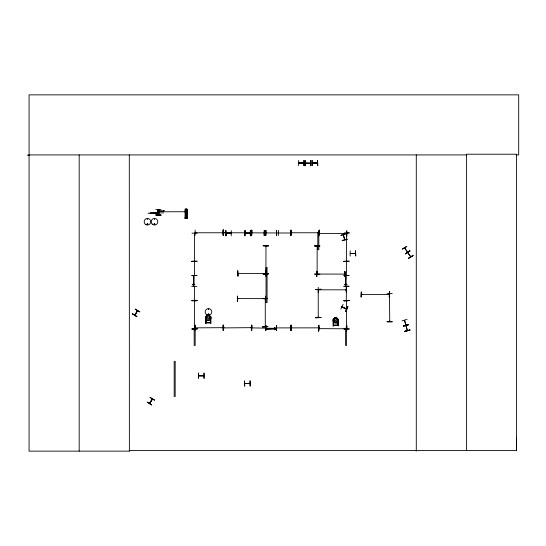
<?xml version="1.0" encoding="UTF-8"?>
<svg xmlns="http://www.w3.org/2000/svg" width="546" height="546" viewBox="0 0 546 546"><rect width="100%" height="100%" fill="white"/><g stroke="black" fill="none" stroke-linecap="round" stroke-linejoin="round"><path stroke-width="0.82" d="M516.147 154.921L518.7 154.921L518.7 94.861L29.061 94.861L29.061 451.139L129.375 451.139L129.306 450.443L516.523 450.443L516.598 437.558M192.868 284.828L192.875 284.295M192.943 284.869L192.943 284.254M193.304 284.848L193.311 284.275M193.55 284.821L193.557 284.309M194.342 284.78L194.342 284.207M194.704 284.8L194.71 284.193M266.898 328.699L266.898 328.242L275.573 328.303L275.573 328.76L266.25 328.931M344.922 284.828L344.929 284.295M344.997 284.869L344.997 284.254M345.359 284.848L345.359 284.275M345.604 284.821L345.604 284.309M346.396 284.78L346.396 284.207M346.758 284.193L346.758 284.8L346.833 284.227M149.529 403.405L150 403.044M194.731 233.708L194.499 233.244L194.499 261.07L194.731 260.654M194.444 300.989L194.738 301.351M194.444 328.351L194.444 328.712M265.929 246.471L265.902 245.905M265.718 273.846L265.895 273.266L265.363 273.382M265.103 299.242L265.281 298.662L265.281 326.604L265.281 326.023M317.41 246.567L317.403 246.205M318.236 317.506L318.236 289.564M318.42 290.144L318.414 289.564M346.498 300.989L346.553 301.46M346.792 301.351L346.785 300.989M389.482 293.796L389.742 321.519M389.482 321.157L389.742 321.614M147.215 218.966L147.775 219.035L147.243 219.103M147.147 224.092C147.918 225.286 147.713 223.287 147.27 223.962M154.033 224.051C154.907 225.867 155.173 222.802 154.115 223.949M154.832 224.188C153.631 225.218 154.921 222.87 154.675 224.454M208.265 309.056L208.688 309.391L208.306 309.002M208.135 314.332C209.295 313.227 208.258 315.656 208.265 314.114M194.499 260.599L194.704 261.015M194.472 300.989L194.499 328.767L194.499 328.296M265.69 273.375L265.697 273.778M265.301 326.528L265.308 326.126M317.144 246.205L317.171 246.621M318.441 290.069L318.83 290.035L318.222 290.076M346.737 233.708L346.553 233.244L346.553 261.125M346.751 261.056L346.73 260.544L346.73 261.125M346.519 328.351L346.553 328.767L318.707 328.651L319.233 328.467M343.414 234.705L344.799 239.68M406.04 325.17L404.49 320.202L405.842 325.252M407.48 330.562L405.931 325.593L407.248 330.569M193.42 285.913L193.653 285.346M345.475 285.913L345.7 285.346M194.444 300.348L194.472 286.438M346.232 286.623L346.505 286.397L346.266 300.102M290.663 233.033L251.856 232.849M404.647 247.966L407.65 252.02M407.78 252.634L410.66 256.873M152.327 399.119L149.775 403.569M346.485 275.457L346.471 261.554M265.765 328.139L251.883 327.88M208.927 314.585C208.272 312.387 207.773 316.148 208.941 314.216M158.599 212.524L158.613 212.121M341.912 306.913L346.628 309.227L341.973 306.886M265.929 273.833L265.957 246.014M340.854 309.118L343.106 304.409M345.598 311.459L347.877 306.77M210.893 317.008C210.087 315.028 206.763 314.175 206.559 317.021L206.559 318.298L207.705 319.308L208.845 319.308L209.978 318.298L209.978 317.021L209.125 315.349L210.838 317.021L210.838 318.693M410.797 256.757L407.712 252.593M195.154 232.582L195.632 232.821M223.491 232.582L223.969 232.821M251.365 232.569L250.962 232.794M237.933 273.403L238.513 273.396L237.947 273.607M223.969 327.907L223.601 327.62M291.189 232.582L291.735 232.801M250.962 327.887L251.419 327.648L223.607 327.907M318.543 232.589L319.123 232.582M318.652 233.381L346.594 233.565M245.202 383.613L244.758 383.34M316.905 273.88L317.376 274.119M291.189 327.675L291.66 327.907M355.385 253.535L350.218 253.385M346.205 290.008L345.727 289.776M225.983 233.135L226.454 233.374M245.045 233.135L245.625 233.135M249.788 233.374L250.15 233.081M298.703 162.94L299.174 163.172M303.446 163.172L303.876 163.179M312.257 162.94L312.728 163.172M316.892 162.94L317.431 163.179L312.237 163.179M137.333 310.565L134.944 315.09M134.828 315.172L137.544 310.674M134.944 315.24L137.592 310.708M139.66 311.937L135.196 309.227M150.157 397.379L154.641 400.047M152.177 398.908L152.068 399.454M149.556 403.358L152.102 398.99M149.679 403.514L152.341 398.99M149.795 403.583L152.457 399.058M222.57 232.589L223.096 232.582M195.68 232.582L195.161 232.767L223.096 232.767M251.365 232.787L223.512 232.794L224.024 232.767M238.042 273.375L265.875 273.58L265.363 273.607M291.243 232.582L291.694 232.562M237.606 298.635L238.186 298.628M238.117 298.833L237.626 298.839M318.673 233.592L319.233 233.558L318.707 233.381M265.479 298.833L265.001 298.601M251.365 327.873L250.907 327.859M346.73 233.19L346.068 233.388L346.485 233.62M317.417 274.078L317.349 273.457M291.243 327.675L291.769 327.853M249.365 383.353L249.945 383.347M249.877 383.551L244.84 383.613M344.772 273.867L344.267 274.065L344.847 273.88M316.96 274.065L344.813 274.106M318.598 327.675L319.123 327.675M361.93 294.512L361.452 294.28M346.594 328.467C345.038 328.303 347.413 329.375 346.73 328.289M346.553 300.935L346.594 328.651M389.284 294.512L361.404 294.512L361.821 294.301M231.129 233.34L226.092 233.374M305.344 163.077L310.462 163.397M310.381 163.302L305.344 163.315M312.312 162.94L317.403 162.92M317.403 163.138L312.36 163.172M203.795 375.832L198.703 375.866M205.644 317.008L207.384 315.274M205.705 317.021L207.412 315.315M210.893 318.673L209.152 320.406L207.384 320.406L205.644 318.673M338.356 319.478L336.616 317.745L334.848 317.745L333.108 319.444L333.067 326.153L333.483 326.153L333.483 325.477L338.022 325.477L338.397 326.003L338.397 320.195M338.356 321.144L336.616 322.877L334.848 322.877L333.108 321.144M336.616 322.877L338.356 321.178L338.356 319.444M194.683 301.406L194.738 300.989M154.375 218.789L154.518 219.321L154.518 218.775M345.632 276.522L346.164 276.597L346.103 285.265L345.645 285.265L345.475 275.942M346.601 309.145L342.021 306.879M402.388 249.078L406.866 246.389L402.375 249.065M409.978 251.024L409.78 250.723L405.446 253.631L405.651 253.931M405.487 253.692L409.8 250.75M405.596 253.856L409.957 250.996M408.579 258.292L412.933 255.412M413.035 255.576L408.558 258.265L413.049 255.596M265.718 245.912L265.725 246.437M389.721 294.267L389.769 293.796M342.055 306.695L346.676 308.961M194.431 275.239L194.417 261.527M147.359 223.696C146.437 225.491 148.751 223.846 147.611 223.73M347.208 239.128L342.158 240.445M342.226 240.704L347.27 239.353M407.077 319.43L402.054 320.85M403.426 325.962L408.469 324.638L403.405 325.894L403.501 326.242M408.517 324.802L403.474 326.146L408.449 324.542M404.852 331.285L409.957 330.187M404.927 331.565L409.889 329.934M237.64 298.594L265.493 298.635M318.373 289.803L346.205 289.83M222.625 327.648L223.027 327.655M298.812 162.913L303.808 162.913M226.092 233.108L231.142 233.135L230.726 233.374M250.15 233.374L245.099 233.135M346.123 233.333L346.526 233.36M388.813 294.28L389.284 294.335M346.123 328.419L346.485 328.446M305.344 163.049L310.381 163.083M276.535 230.33L276.556 235.551L276.549 230.33M278.405 230.33L278.31 235.551M276.535 325.423L276.556 330.637L276.645 325.423M276.945 327.914L290.608 327.88M195.14 230.064L195.099 235.285M223.444 230.064L223.512 235.285L223.116 235.285L223.082 230.064L223.478 230.064M290.882 230.071L290.936 235.285M318.639 230.862L318.359 232.357M346.867 230.862L346.874 236.077M222.57 232.767L223.041 232.767M191.98 233.169L197.202 233.169M250.907 232.767L251.378 232.767M319.069 232.582L318.55 232.767M194.499 233.715L194.71 233.292M318.659 236.084L318.564 230.862M263.199 245.659L268.42 245.891L263.199 245.639M263.199 245.912L268.42 245.823M314.653 245.85L319.867 246.082L314.653 245.823M314.653 246.041L319.867 246.007M350.204 250.867L350.163 256.088M355.426 250.832L355.746 256.054L355.494 250.832M350.225 253.569L355.466 253.59M191.98 261.152L197.202 261.179M349.249 261.111L344.035 261.213M237.626 270.884L237.947 276.099L237.653 270.884M266.148 270.877L265.888 276.099L266.12 270.877M316.632 276.583L316.878 271.362L316.653 276.583M345.154 276.583L344.84 271.362L345.127 276.583M263.199 274.133L268.42 273.833L263.199 274.153M317.369 273.526L317.349 273.983M263.199 273.901L268.42 273.867M314.653 274.126L319.874 274.31L314.653 274.051M344.335 274.085L344.792 274.065M318.25 287.312L318.209 292.533M346.184 287.312L346.253 292.526M346.13 289.81L345.679 290.015M387.018 293.707L392.233 293.598M388.759 294.519L389.175 294.28M265.533 296.116L265.636 301.331M361.077 297.038L361.295 291.817L361.097 297.038M262.585 298.607L267.799 298.355L262.585 298.676M265.103 299.188L265.281 298.717M191.98 300.607L197.195 300.593M191.98 300.826L197.195 300.791M315.718 317.595L320.939 317.56M392.24 321.683L387.018 321.642M387.018 321.908L392.24 321.881M262.585 326.692L267.799 326.658M195.68 327.668L195.27 327.907M223.096 327.675L195.161 327.853L195.686 327.853M318.652 327.887L319.069 327.853L291.202 327.88M191.98 328.849L197.202 328.876M319.178 328.651L318.652 328.651M346.539 328.651L346.123 328.678M349.256 328.876L344.035 328.835M344.035 329.101L349.256 329.067M319.144 330.371L319.185 325.157M249.931 380.828L250.034 386.049M249.877 383.326L244.785 383.62M244.745 386.083L244.424 380.862L244.71 386.083M191.714 261.5L196.929 261.37L191.714 261.534M343.768 261.5L348.983 261.37L343.768 261.534M196.935 275.525L191.721 275.648L196.935 275.484M348.99 275.525L343.768 275.648L348.99 275.484M191.714 286.357L196.935 286.377M191.714 300.361L196.935 300.382M27.3 155.173L29.061 155.166M29.061 154.921L466.407 154.921M298.703 160.422L298.628 165.636M303.917 160.422L303.917 165.636M311.964 160.422L311.991 165.636M317.472 160.422L317.765 165.636L317.547 160.422M305.234 160.585L304.968 165.807M310.742 160.585L310.715 165.807M303.931 163.118L298.812 163.172M298.682 163.179L303.931 163.179M185.005 209.159L187.019 209.152L187.019 218.577L185.005 218.584L185.237 209.159M155.767 209.623L160.988 209.691M185.142 210.114L186.882 210.114M185.142 210.756L186.882 210.756M163.466 210.995L159.118 210.995L163.466 211.288M157.828 211.07L159.118 211.07M157.828 211.213L159.118 211.213M185.142 211.712L186.882 211.712L164.626 211.793L164.626 210.49M158.087 212.012L158.668 212.012M158.087 212.23L158.668 212.23M158.087 212.374L158.668 212.374M158.087 212.592L158.668 212.592M185.135 212.565L186.875 212.565M153.494 212.858L163.711 212.858M158.026 212.974L158.538 213.261M158.538 213.029L149.986 213.029L158.538 213.206L158.026 213.233M185.135 213.52L186.875 213.52M160.988 215.179L155.767 214.912L160.988 215.199M155.767 214.926L160.988 214.947M185.142 217.622L186.882 217.622M184.848 217.963L187.169 217.963M225.689 230.617L225.983 235.838L225.716 230.617M250.259 230.617L250.334 235.838M291.243 232.767L319.069 232.767M250.273 233.319L245.154 233.347M225.962 233.374L231.211 233.374M245.024 233.374L250.273 233.374M231.197 235.838L231.272 230.617M206.026 317.629L205.61 317.629L205.61 323.682L206.026 323.682L206.026 323.007L210.558 323.007L210.933 323.532L210.893 316.973M210.517 317.724L210.933 317.724M336.616 317.779L334.848 317.779L333.108 319.478L333.162 321.164M333.067 320.099L333.483 320.099M209.125 320.365L207.384 320.406M206.026 322.399L206.347 316.468L206.026 322.481L210.517 322.481L210.196 316.455L210.517 322.393M336.616 322.843L334.848 322.877M333.483 324.87L333.811 318.939L333.483 324.952L337.981 324.952L337.66 318.925L337.981 324.863M203.87 373.116L203.938 378.337M198.703 375.634L203.87 375.634M198.628 375.873L203.883 375.873M274.501 327.648L275.109 327.648M274.515 328.01L275.088 328.01M274.618 328.801L275.129 328.801M274.583 329.047L275.157 329.047M274.563 329.409L275.177 329.409M274.604 329.477L275.136 329.484M407.487 252.225L404.572 247.911M223.962 327.614L223.607 327.88M193.618 276.529L194.11 276.597L194.048 285.265L193.591 285.265L193.42 275.942M276.221 328.931L275.675 328.753M344.553 239.728L343.236 234.739M135.299 309.063L139.79 311.711M132.473 313.848L136.971 316.496M150.048 397.57L154.538 400.218M336.616 317.745L338.302 319.492M318.318 290.008L318.414 289.619M336.589 317.82L337.435 319.492L337.435 320.768L336.309 321.778L335.162 321.778L334.015 320.768L334.848 317.745M317.13 274.003L317.171 246.15M389.339 291.817L389.373 297.031M389.53 321.103L389.537 321.574M346.649 230.862L346.683 236.084M344.867 271.362L344.935 276.583M318.414 317.451L318.229 316.926L318.236 317.451M318.564 325.955L318.598 331.169M316.851 271.362L316.851 276.583M291.1 230.071L291.134 235.285M291.1 325.157L291.168 330.371M265.929 270.884L265.963 276.099M265.281 326.078L265.281 326.549M251.488 325.157L251.488 330.371M250.198 380.828L250.232 386.042M237.844 270.884L237.913 276.099M223.369 230.064L223.437 235.285M223.212 230.071L223.246 235.285L223.116 230.064M223.437 330.371L223.369 325.15L223.375 330.371M223.15 325.157L223.218 330.378M290.786 230.33L290.704 235.551M516.523 450.443L516.523 154.225L466.407 154.225L466.407 450.443M416.284 154.921L416.284 451.139M312.182 160.422L312.182 165.636M310.524 160.585L310.524 165.807M305.194 160.585L305.159 165.807M303.992 160.422L303.958 165.636M250.525 230.617L250.525 235.838M244.97 230.617L244.97 235.838M225.948 230.617L225.907 235.838M205.644 316.973L205.644 318.707M204.136 373.116L204.136 378.337M186.862 209.152L186.882 218.577M186.787 209.152L186.746 218.577M186.671 209.152L186.636 218.577M186.541 209.152L186.555 218.577M186.404 209.152L186.445 218.577M186.275 218.577L185.742 218.577M185.606 209.159L185.62 218.584M185.572 218.584L185.353 209.159M163.466 210.49L163.466 211.793M158.961 209.691L158.934 214.912M158.702 209.691L158.743 214.912M158.074 209.691L158.087 214.912L158.019 209.691M157.821 209.691L157.801 214.912M154.668 213.274L148.048 213.274M129.3 154.921L129.375 451.139M79.184 154.921L79.184 451.139M185.633 212.94C186.111 214.414 186.787 211.896 185.633 212.94M317.383 246.567L317.376 246.11L317.383 246.567M207.978 315.574L207.419 317.772L208.545 318.427L209.132 317.021L208.545 315.574L207.978 315.574M335.435 318.045L334.882 320.243L336.008 320.898L336.589 319.492L336.008 318.045L335.435 318.045M347.843 306.75L345.789 311.561L347.843 306.75M132.514 313.786L136.862 316.687L132.494 313.82M147.359 402.129L151.706 405.023L147.324 402.19M345.782 233.797L340.806 235.408L345.775 233.777M409.903 329.968L404.859 331.32L409.91 330.002M251.822 230.33L251.692 235.551L251.822 230.33M264.291 230.33L264.162 235.551L264.291 230.33M265.936 230.33L265.813 235.551L265.936 230.33M290.8 230.33L290.67 235.551L290.8 230.33M251.822 325.416L251.692 330.637L251.822 325.416M265.936 325.416L265.813 330.637L265.936 325.416M290.8 325.416L290.67 330.637L290.8 325.416M251.706 230.064L251.453 235.285L251.706 230.064M319.396 230.064L319.144 235.285L319.376 230.064M349.249 232.903L344.035 233.203L349.249 232.883M320.932 289.257L315.718 289.578L320.932 289.257M389.557 291.81L389.305 297.031L389.557 291.81M237.592 296.116L237.339 301.337L237.592 296.116M349.249 300.573L344.035 300.894L349.249 300.573M320.932 317.485L315.718 317.806L320.932 317.485M195.14 325.157L194.881 330.378L195.106 325.157M223.478 325.157L223.082 325.157L223.116 330.371L223.512 330.371L223.478 325.157M251.706 325.15L251.453 330.371L251.706 325.15M291.168 325.157L290.916 330.378L291.168 325.157M318.639 325.948L318.379 331.169L318.625 325.948M346.867 325.948L346.608 331.169L346.867 325.948M267.799 326.583L262.585 326.911L267.799 326.583M197.202 328.801L191.98 329.122L197.202 328.801M348.983 286.24L343.768 286.391L348.983 286.227M348.99 300.382L343.768 300.505L348.99 300.348M245.045 230.617L244.751 235.838L245.031 230.617M318.823 232.275L317.806 232.275L317.806 249.672L318.823 249.672L318.823 232.275M267.062 267.772L266.045 267.772L266.045 302.559L267.062 302.559L267.062 267.772M193.653 275.826L193.42 286.029L193.653 275.826M345.7 275.826L345.475 286.029L345.7 275.826M195.181 328.057L194.171 328.057L194.171 345.447L195.181 345.447L195.181 328.057M346.601 328.057L345.584 328.057L345.584 345.447L346.601 345.447L346.601 328.057M276.337 328.706L266.134 328.931L276.337 328.706M175.184 361.705L174.167 361.705L174.167 396.492L175.184 396.492L175.184 361.705M198.648 373.116L198.382 378.337L198.573 373.116M145.837 224.604A3.303 3.303 0 0 0 150.792 221.744A3.303 3.303 0 0 0 145.837 218.885A3.303 3.303 0 0 0 145.837 224.604M152.184 224.078A3.303 3.303 0 0 0 157.705 222.597A3.303 3.303 0 0 0 153.665 218.557A3.303 3.303 0 0 0 152.184 224.078M206.838 314.755A3.303 3.303 0 0 0 211.787 311.896A3.303 3.303 0 0 0 206.838 309.036A3.303 3.303 0 0 0 206.838 314.755"/></g></svg>
